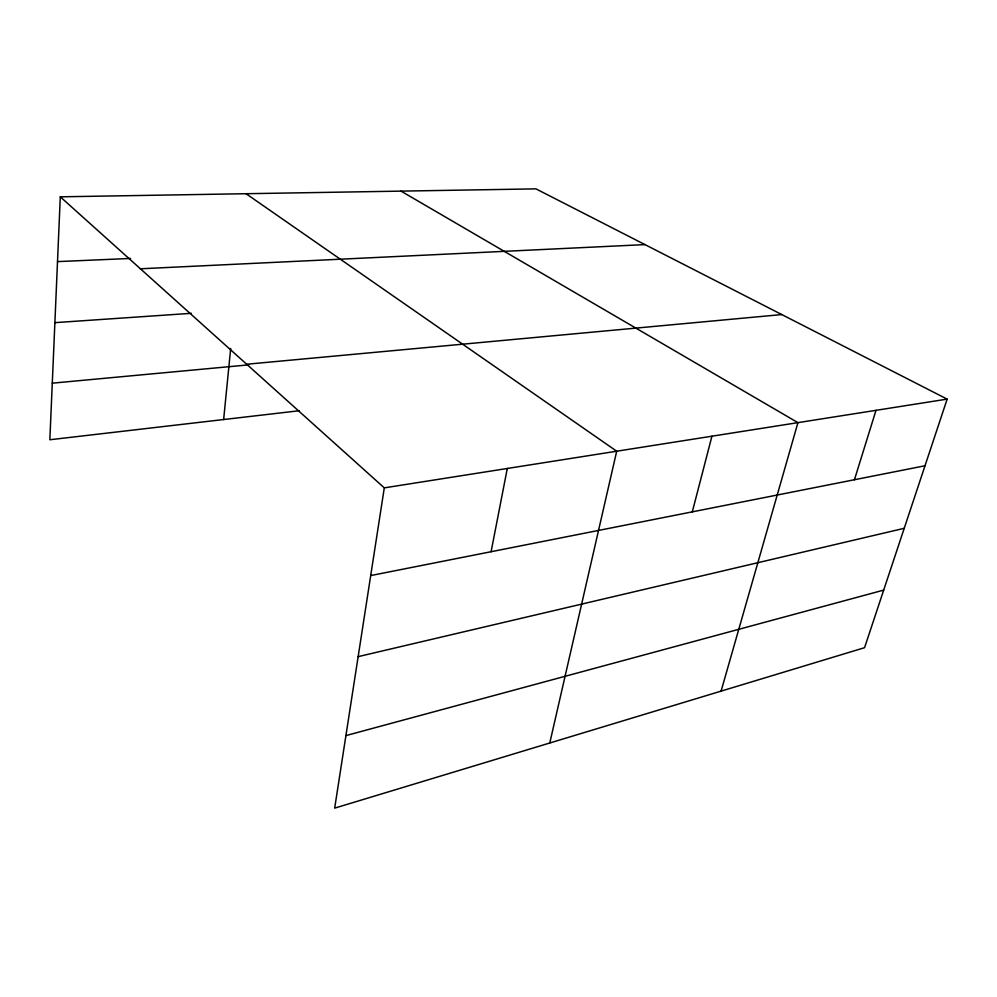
<?xml version="1.0" encoding="UTF-8"?>
<svg xmlns="http://www.w3.org/2000/svg" width="997" height="997" viewBox="0 0 997 997"><rect width="100%" height="100%" fill="white"/><g stroke="black" fill="none" stroke-linecap="round" stroke-linejoin="round"><path stroke-width="1.5" d="M60.294 196.82L384.294 487.869L334.68 808.131L864.561 647.689L947.15 399.112L535.962 188.869L60.294 196.82L49.85 439.752L299.349 410.727M223.64 419.538L230.693 348.439M491.097 551.715L507.299 468.465M549.771 743.002L616.707 451.217L246.047 193.717M692.304 511.86L711.933 436.2M721.08 691.133L797.936 422.641L401.031 191.125M854.441 479.744L875.989 410.34M345.909 735.599L883.678 590.112M358.147 656.637L904.217 528.31M370.697 575.568L925.004 465.761M384.294 487.869L947.15 399.112M52.28 383.172L248.839 364.852M246.67 364.241L781.798 314.566M54.885 322.654L191.299 313.32M140.415 268.791L644.959 244.601M57.514 261.613L130.595 258.447"/></g></svg>
